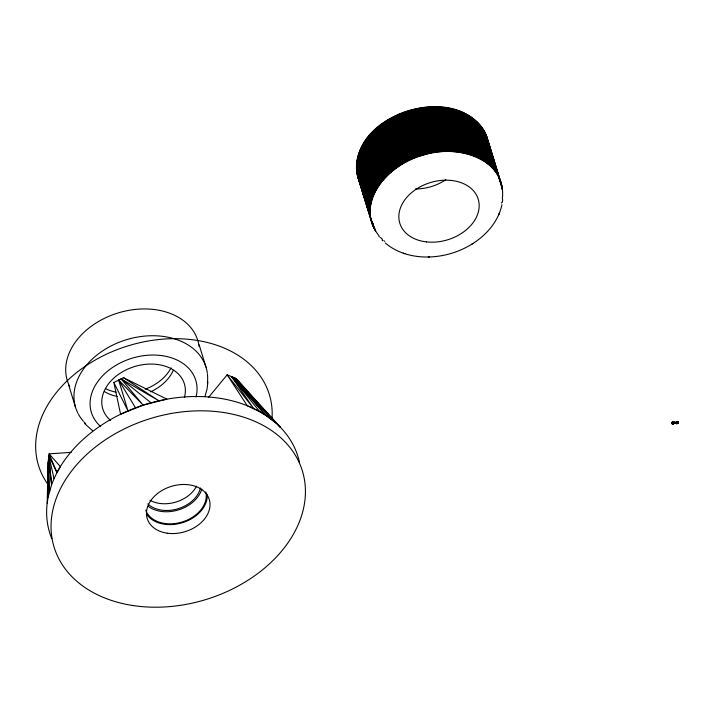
<?xml version="1.0" encoding="UTF-8"?>
<svg xmlns="http://www.w3.org/2000/svg" width="714" height="714" viewBox="0 0 714 714"><rect width="100%" height="100%" fill="white"/><g stroke="black" fill="none" stroke-linecap="round" stroke-linejoin="round"><path stroke-width="1.07" d="M359.347 181.588C337.49 113.383 470.267 73.328 488.51 143.291M378.911 235.638C352.573 202.856 390.246 162.935 422.804 155.277C454.202 143.817 507.368 157.25 502.299 199.054M71.257 452.364L49.096 453.854L48.115 462.092L48.15 497.069L51.595 484.752L48.606 457.969L48.15 497.069L47.169 503.236A129.859 94.659 -17.1 0 0 51.765 538.651M677.595 422.367L677.997 422.108L678.121 422.866A1.294 0.946 -17.1 0 1 675.721 422.67L675.739 422.179L676.265 422.456M47.169 503.236L48.115 462.092M674.052 422.188L673.347 422.054A2.303 1.865 83.9 0 1 673.507 422.322L673.516 421.662L674.052 422.188L673.409 423.045L673.597 422.634M677.39 422.197L675.721 422.67L677.354 422.483M677.265 422.822C675.158 423.081 678.273 422.626 677.479 422.367M672.186 423.723L672.017 423.616M676.122 423.42L678.121 422.866L677.997 422.108L678.229 422.626M207.917 381.892L207.06 389.023L205.096 396.091M672.659 422.804L672.847 423.268L672.624 422.492L674.248 422.777L673.427 422.501L673.463 422.974M673.373 422.697C673.007 421.903 673.204 423.366 673.498 422.831A2.303 2.151 30.3 0 0 673.507 422.527L673.507 422.527M672.249 423.75C672.57 422.929 672.543 422.304 673.481 422.786M672.436 422.75L673.132 423.795L673.061 422.572M677.372 423.456L676.676 422.965M502.736 199.688L502.424 202.071M672.222 422.358A1.294 0.946 -17.1 0 1 674.284 422.679A1.294 0.946 -17.1 0 1 672.579 423.964A1.294 0.946 -17.1 0 1 672.222 422.358L671.722 422.947A1.294 0.946 -17.1 0 0 674.123 423.143L673.989 422.42L674.123 423.143C672.169 423.375 673.757 422.545 672.347 422.965M676.015 423.348L676.247 423.482M673.338 423.179L673.132 423.795L673.329 422.742M677.131 423.527L677.425 422.706M501.933 204.731C498.452 221.179 486.698 234.835 472.722 243.626M673.132 423.795L673.257 423.17L673.364 423.723M501.54 203.071L501.719 202.267M673.989 422.42L674.239 422.831A1.294 0.946 -17.1 0 0 671.82 422.634L673.463 422.608M672.526 422.679L672.811 423.268M672.659 423.223L672.731 422.429L673.445 422.59M673.052 423.813L673.24 423.223M677.05 423.545L677.175 422.84L677.515 423.393M54.041 478.639L51.595 484.752L48.855 455.907L56.968 472.588L54.041 478.639L48.855 455.907M672.811 422.492L672.642 422.956M675.962 423.304L676.453 422.617M498.515 215.101L498.854 214.325M498.907 214.2L499.247 213.415M673.15 423.027L672.775 422.411L672.642 423.134M674.15 423.081L673.989 422.438L674.203 422.956M56.968 472.588L60.36 466.59L49.096 453.854L56.968 472.588A129.859 94.659 -17.1 0 1 189.46 396.654A129.859 94.659 -17.1 0 1 299.416 462.119M208.381 397.582L227.15 374.841L235.897 378.34L280.37 427.267L233.71 377.465L265.421 415.075L275.765 422.911L235.897 378.34M671.919 423.536L672.615 422.991M673.954 422.099L673.516 421.662L673.293 422.402M677.283 421.733L677.345 421.787A2.303 1.865 83.9 0 1 677.506 422.054L677.604 421.43L678.05 421.912L677.488 422.465M677.256 422.456L676.801 423.009M677.336 422.322L677.559 421.412L678.05 421.912M672.624 422.527L673.034 423.259L673.141 422.759M672.775 423.179L673.293 423.75L673.284 423.197M429.176 256.969C444.34 256.54 459.379 251.988 472.231 243.929M471.9 244.143L473.07 243.403M672.829 422.84L673.132 422.447M113.821 382.472L123.549 377.724L166.897 399.153L143.184 405.124L120.595 414.245L113.821 382.472L127.958 410.871L118.685 380.098L143.184 405.124L121.112 378.911L158.901 400.786L123.549 377.724M672.74 422.429L672.481 421.688L673.338 422.501M672.383 421.733L672.936 422.17A2.303 0.58 42.9 0 0 672.704 422.001L672.918 421.903M673.079 423.054L673.516 423.661M676.917 421.635L676.381 421.465L677.229 422.197M677.515 422.554L678.255 422.501A1.294 0.946 -17.1 0 0 675.819 422.367L675.783 422.429M385.274 242.992C397.154 253.167 413.192 257.388 428.614 256.978M428.195 256.995L429.587 256.96M403.24 253.158L404.874 253.702M677.72 421.697L677.845 421.76M259.7 411.621L247.258 405.722L227.15 374.841L253.64 408.497L231.523 376.59L265.421 415.075L259.7 411.621L231.523 376.59M92.695 430.828L84.671 423.572M676.756 421.671L676.738 422.161M121.112 378.911L151.002 402.767M384.132 240.832L384.784 241.359M382.276 239.181L380.526 237.45M382.713 240.573L382.133 240.002L382.909 240.77M233.71 377.465L270.784 418.841M671.74 422.822L672.427 422.804M378.964 236.388L379.455 237.012M118.685 380.098L135.49 407.819M360.704 184.39L361.088 185.078M360.347 183.703L359.66 182.302M677.988 422.17L678.184 422.75M486.805 136.526L501.478 184.203M486.243 135.08L501.996 186.47M485.627 133.652L502.138 187.238M485.297 132.947L502.263 188.005M484.949 132.251L502.46 189.549M484.592 131.563L498.345 176.278M484.208 130.876L497.97 175.59M501.558 187.139L502.54 190.335M483.815 130.198L497.578 174.912M483.405 129.529L497.167 174.243M482.985 128.859L496.739 173.582M482.548 128.208L496.301 172.922M482.093 127.556L495.855 172.27M481.629 126.913L495.382 171.628M481.147 126.28L494.9 170.994M480.647 125.646L494.4 170.369M480.138 125.03L493.892 169.745M479.612 124.423L493.365 169.138M479.076 123.817L492.83 168.531M478.523 123.219L492.276 167.942M477.952 122.638L491.705 167.353M477.371 122.058L491.125 166.781M476.782 121.496L490.536 166.21M476.167 120.934L489.929 165.648M475.551 120.38L489.304 165.104M474.917 119.845L488.671 164.559M474.266 119.309L488.028 164.033M473.614 118.792L487.367 163.506M472.936 118.274L486.698 162.997M472.257 117.774L486.011 162.489M471.561 117.283L485.315 161.998M470.847 116.801L484.61 161.516M470.133 116.328L483.887 161.043M469.393 115.864L483.155 160.588M468.652 115.418L482.414 160.132M467.902 114.972L481.655 159.695M467.134 114.543L480.888 159.258M466.358 114.124L480.111 158.838M465.564 113.713L479.326 158.437M464.769 113.321L478.523 158.035M463.957 112.928L477.72 157.651M463.136 112.553L476.898 157.276M462.315 112.187L476.068 156.91M461.476 111.839L475.229 156.553M460.619 111.5L474.382 156.214M459.762 111.161L473.525 155.884M458.897 110.849L472.659 155.563M458.022 110.536L471.776 155.259M457.139 110.242L470.892 154.965M456.246 109.956L469.999 154.679M455.345 109.688L469.098 154.403M454.434 109.429L468.188 154.144M453.515 109.18L467.277 153.894M452.596 108.947L466.349 153.662M451.659 108.724L465.412 153.439M450.721 108.51L464.475 153.224M449.775 108.314L463.529 153.028M448.82 108.126L462.574 152.841M447.856 107.948L461.619 152.662M446.893 107.787L460.655 152.501M445.92 107.635L459.682 152.35M444.947 107.493L458.7 152.216M443.965 107.368L457.719 152.091M442.975 107.261L456.728 151.975M441.984 107.162L455.737 151.877M440.984 107.073L454.738 151.787M439.976 106.993L453.738 151.716M438.976 106.93L452.73 151.654M437.959 106.886L451.721 151.6M436.95 106.841L450.704 151.564M435.924 106.823L449.686 151.538M434.906 106.805L448.66 151.529M433.88 106.805L447.642 151.529M432.854 106.823L446.607 151.538M431.827 106.85L445.581 151.564M430.792 106.886L444.545 151.6M429.757 106.939L443.519 151.654M428.721 107.002L442.484 151.716M427.686 107.073L441.439 151.796M426.651 107.162L440.404 151.886M425.606 107.27L439.36 151.984M424.562 107.377L438.325 152.1M423.527 107.502L437.28 152.225M422.483 107.644L436.245 152.359M421.447 107.796L435.201 152.51M420.403 107.957L434.157 152.68M419.359 108.135L433.121 152.85M418.324 108.323L432.077 153.037M417.288 108.519L431.042 153.242M416.244 108.733L430.007 153.456M415.209 108.956L428.971 153.68M414.182 109.197L427.936 153.912M413.147 109.447L426.901 154.162M412.121 109.706L425.874 154.42M411.094 109.983L424.848 154.697M410.068 110.259L423.821 154.983M409.051 110.563L422.804 155.277M408.033 110.866L421.787 155.59M407.016 111.188L420.778 155.902M406.007 111.518L419.761 156.232M404.999 111.857L418.761 156.58M403.999 112.214L417.761 156.937M402.999 112.58L416.762 157.294M402.009 112.955L415.771 157.678M401.027 113.347L414.78 158.062M400.045 113.74L413.799 158.463M399.064 114.151L412.826 158.874M398.1 114.57L411.853 159.293M397.136 115.008L410.889 159.722M396.172 115.445L409.934 160.159M395.226 115.9L408.979 160.614M394.28 116.364L408.033 161.078M393.343 116.837L407.096 161.551M392.414 117.319L406.168 162.033M391.486 117.81L405.249 162.524M390.576 118.31L404.329 163.033M389.666 118.827L403.428 163.542M388.773 119.345L402.526 164.068M387.88 119.881L401.634 164.595M386.997 120.416L400.75 165.139M386.122 120.969L399.885 165.684M385.257 121.532L399.019 166.246M384.409 122.103L398.162 166.817M383.561 122.674L397.314 167.397M382.722 123.263L396.484 167.977M381.901 123.861L395.654 168.575M381.08 124.459L394.842 169.182M380.276 125.075L394.03 169.789M379.482 125.691L393.236 170.405M378.697 126.316L392.45 171.039M377.92 126.958L391.683 171.672M377.162 127.601L390.915 172.315M376.403 128.252L390.165 172.966M375.671 128.904L389.425 173.627M374.939 129.573L388.693 174.287M374.225 130.243L387.979 174.957M373.52 130.921L387.274 175.635M372.824 131.608L386.577 176.322M372.146 132.295L385.899 177.018M371.476 133L385.23 177.715M370.825 133.705L384.578 178.42M370.182 134.41L383.936 179.134M369.549 135.133L383.302 179.848M368.933 135.847L382.686 180.571M368.326 136.579L382.088 181.294M367.737 137.311L381.499 182.025M367.166 138.052L380.919 182.766M366.603 138.793L380.357 183.507M366.05 139.542L379.812 184.257M365.514 140.292L379.277 185.006M364.997 141.051L378.75 185.765M364.488 141.809L378.25 186.524M363.997 142.577L377.751 187.291M363.515 143.344L377.278 188.059M363.06 144.112L376.813 188.835M362.605 144.888L376.367 189.603M362.176 145.665L375.93 190.388M361.757 146.45L375.51 191.165M361.355 147.236L375.109 191.95M360.963 148.021L374.725 192.735M360.588 148.807L374.35 193.53M360.231 149.601L373.993 194.324M359.892 150.395L373.645 195.109M359.561 151.19L373.324 195.913M359.249 151.993L373.011 196.707M358.955 152.787L372.717 197.501M358.678 153.59L372.431 198.305M358.41 154.394L372.172 199.108M358.16 155.188L371.923 199.911M357.928 155.991L371.691 200.714M357.714 156.794L371.467 201.518M357.509 157.598L371.271 202.321M357.33 158.41L371.084 203.124M357.161 159.213L370.914 203.927M357.009 160.016L370.762 204.731M356.875 160.82L370.628 205.534M356.75 161.614L370.512 206.337M356.652 162.417L370.405 207.14M356.563 163.22L370.316 207.935M356.491 164.015L370.245 208.738M356.438 164.818L370.191 209.532M356.393 165.612L370.155 210.327M356.375 166.407L370.129 211.121M356.366 167.192L370.129 211.915M356.384 167.986L370.138 212.701M356.411 168.772L370.164 213.486M374.984 229.016L375.644 231.149M356.447 169.557L370.209 214.271M374.252 227.275L375.234 230.47M356.509 170.343L370.271 215.057M372.878 223.411L374.841 229.792M356.589 171.119L370.343 215.833M372.172 221.661L374.466 229.114M356.679 171.895L370.432 216.61M372.137 222.027L374.1 228.418M356.786 172.663L373.752 227.721M356.911 173.431L373.422 227.016M357.214 174.957L372.806 225.588M357.571 176.465L372.253 224.142M199.152 344.871L206.016 367.201M68.722 385.176L75.586 407.507M488.706 144.835L488.787 145.611M48.606 457.969L49.623 490.902M48.115 484.654A120.737 88.018 -17.1 0 1 130.26 345.192A120.737 88.018 -17.1 0 1 271.972 419.198M207.256 494.766A32.46 23.669 -17.1 0 1 182.9 522.55A32.46 23.669 -17.1 0 1 146.602 514.151M205.828 491.946A31.443 22.919 -17.1 0 1 182.008 522.041A31.443 22.919 -17.1 0 1 145.692 510.108M200.42 488.001A29.729 21.67 -17.1 0 1 177.947 508.77A29.729 21.67 -17.1 0 1 147.834 503.897M196.555 486.163A29.729 21.67 -17.1 0 1 149.931 500.246M201.803 489.045A31.443 22.919 -17.1 0 1 178.946 509.76A31.443 22.919 -17.1 0 1 148.084 506.208M110.599 420.376A42.67 31.104 -17.1 0 1 134.348 366.621A42.67 31.104 -17.1 0 1 184.382 397.582M100.692 426.526A54.612 39.814 -17.1 0 1 131.769 358.303A54.612 39.814 -17.1 0 1 196.029 397.064M77.951 413.299A68.258 49.757 -17.1 0 1 126.057 339.828A68.258 49.757 -17.1 0 1 207.355 373.315M207.471 374.359A68.258 49.757 -17.1 0 1 207.381 382.874M85.591 423.581A68.258 49.757 -17.1 0 1 84.065 422.01M83.333 421.206A68.258 49.757 -17.1 0 1 78.442 414.227M69.704 386.506A68.258 49.757 -17.1 0 1 117.81 313.035A68.258 49.757 -17.1 0 1 199.108 346.513M173.297 370.307A42.67 31.104 -17.1 0 1 150.627 391.852M117.426 396.466A42.67 31.104 -17.1 0 1 104.449 391.584M171.11 367.853A42.84 31.229 -17.1 0 1 145.201 389.219M115.989 392.12A42.84 31.229 -17.1 0 1 105.547 388.666M445.822 179.723A41.01 29.89 -17.1 0 1 415.218 188.987M676.577 423.697A1.294 0.946 -17.1 0 0 678.282 422.402A1.294 0.946 -17.1 0 0 676.229 422.09A1.294 0.946 -17.1 0 0 676.577 423.697M132.938 605.534A129.859 94.659 -17.1 0 0 303.816 476.425A129.859 94.659 -17.1 0 0 97.943 445.081A129.859 94.659 -17.1 0 0 132.938 605.534M167.219 533.197A32.46 23.669 -17.1 0 0 209.568 500.63A32.46 23.669 -17.1 0 0 157.901 493.231A32.46 23.669 -17.1 0 0 167.219 533.197M426.499 241.903A41.01 29.89 -17.1 0 0 478.326 199.536A41.01 29.89 -17.1 0 0 412.219 192.128A41.01 29.89 -17.1 0 0 426.499 241.903"/></g></svg>
